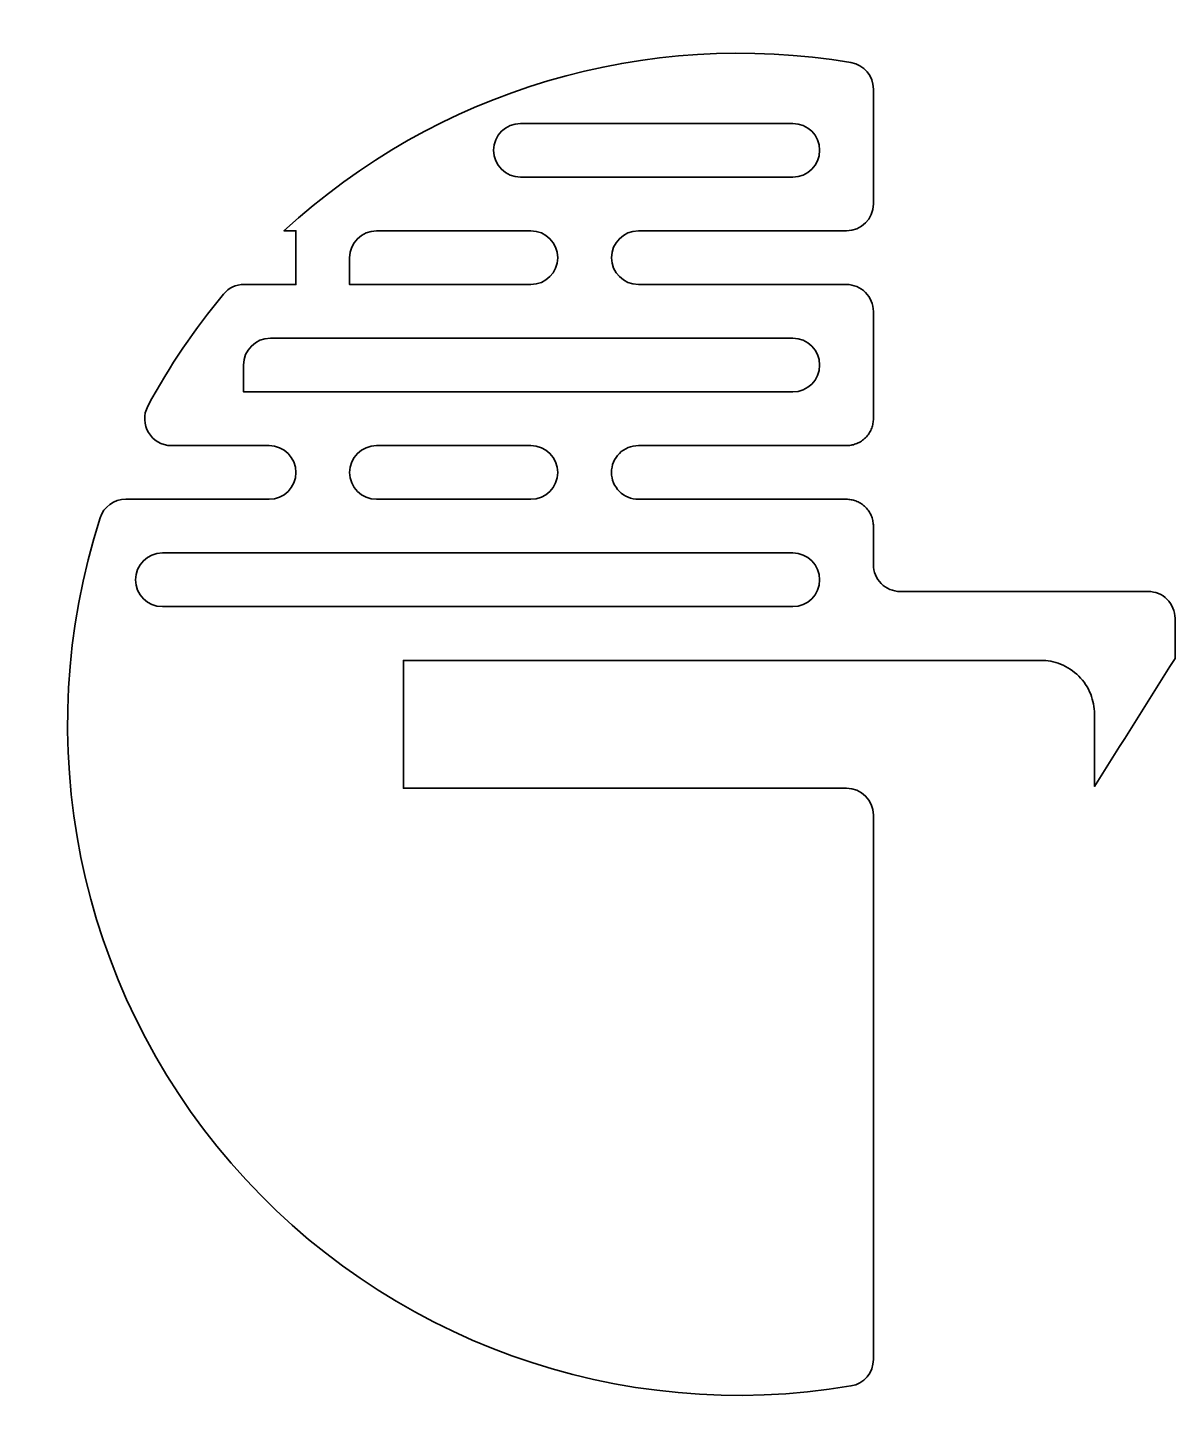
# Model space of a CAD drawing. Header units: inches. Extents: x -45.4 to 20.7, y 24.2 to 104.8.
import ezdxf

# ---------------------------------------------------------------- set-up
doc = ezdxf.new("R2010")
doc.units = ezdxf.units.IN
doc.header["$MEASUREMENT"] = 0
doc.layers.add('working', color=7, linetype='Continuous')

msp = doc.modelspace()

# ---------------------------------------------------------------- linework, layer by layer
at = {"layer": 'working', "color": 220, "lineweight": 35, "true_color": 0xff37b0}
for points in [[(-16.415, 93.064), (-25.31, 93.064)], [(1.762, 93.064), (-10.227, 93.064)], [(-16.415, 89.97), (-26.857, 89.97)], [(1.762, 89.97), (-10.227, 89.97)], [(-31.42, 86.876), (-1.332, 86.876)], [(-1.332, 83.782), (-32.967, 83.782)], [(-10.227, 80.688), (1.762, 80.688)], [(1.762, 77.594), (-10.227, 77.594)], [(-37.641, 74.5), (-14.868, 74.5)], [(-14.868, 74.5), (-1.332, 74.5)], [(-1.332, 71.406), (-37.641, 71.406)], [(-23.763, 68.312), (3.309, 68.312)], [(-23.763, 60.945), (1.762, 60.945)]]:
    msp.add_lwpolyline(points, dxfattribs=at)
for points, knots in [([(3.309, 73.727), (3.309, 74.5), (3.309, 75.274), (3.309, 76.047), (3.309, 76.09), (3.307, 76.134), (3.303, 76.178), (3.299, 76.222), (3.294, 76.267), (3.286, 76.312), (3.278, 76.357), (3.268, 76.402), (3.256, 76.447), (3.244, 76.493), (3.229, 76.538), (3.213, 76.583), (3.196, 76.628), (3.177, 76.673), (3.156, 76.716), (3.135, 76.761), (3.112, 76.804), (3.086, 76.846), (3.06, 76.889), (3.033, 76.93), (3.003, 76.97), (2.973, 77.01), (2.941, 77.049), (2.907, 77.086), (2.874, 77.123), (2.838, 77.159), (2.801, 77.193), (2.764, 77.226), (2.725, 77.258), (2.685, 77.288), (2.645, 77.318), (2.603, 77.346), (2.561, 77.371), (2.519, 77.397), (2.475, 77.42), (2.431, 77.442), (2.387, 77.462), (2.343, 77.481), (2.297, 77.498), (2.253, 77.515), (2.208, 77.529), (2.162, 77.541), (2.117, 77.553), (2.072, 77.563), (2.026, 77.571), (1.982, 77.579), (1.937, 77.585), (1.892, 77.588), (1.849, 77.592), (1.805, 77.594), (1.762, 77.594), (-2.235, 77.594), (-6.231, 77.594), (-10.227, 77.594), (-10.638, 77.594), (-11.031, 77.757), (-11.321, 78.047), (-11.611, 78.337), (-11.774, 78.731), (-11.774, 79.141), (-11.774, 79.551), (-11.611, 79.945), (-11.321, 80.235), (-11.031, 80.525), (-10.638, 80.688), (-10.227, 80.688), (-6.231, 80.688), (-2.235, 80.688), (1.762, 80.688), (1.805, 80.688), (1.849, 80.69), (1.892, 80.693), (1.937, 80.697), (1.982, 80.703), (2.026, 80.711), (2.072, 80.719), (2.117, 80.728), (2.162, 80.741), (2.208, 80.753), (2.253, 80.767), (2.297, 80.784), (2.343, 80.8), (2.387, 80.819), (2.431, 80.84), (2.475, 80.861), (2.519, 80.885), (2.561, 80.91), (2.603, 80.936), (2.645, 80.964), (2.685, 80.994), (2.725, 81.023), (2.764, 81.055), (2.801, 81.089), (2.838, 81.123), (2.874, 81.158), (2.907, 81.196), (2.941, 81.233), (2.973, 81.271), (3.003, 81.312), (3.033, 81.352), (3.06, 81.393), (3.086, 81.436), (3.112, 81.478), (3.135, 81.521), (3.156, 81.565), (3.177, 81.609), (3.196, 81.654), (3.213, 81.699), (3.229, 81.744), (3.244, 81.789), (3.256, 81.835), (3.268, 81.879), (3.278, 81.925), (3.286, 81.97), (3.294, 82.015), (3.299, 82.059), (3.303, 82.104), (3.307, 82.148), (3.309, 82.191), (3.309, 82.235), (3.309, 84.297), (3.309, 86.36), (3.309, 88.423), (3.309, 88.833), (3.146, 89.226), (2.855, 89.517), (2.565, 89.807), (2.172, 89.97), (1.762, 89.97), (-2.235, 89.97), (-6.231, 89.97), (-10.227, 89.97), (-11.082, 89.97), (-11.774, 90.662), (-11.774, 91.517), (-11.774, 92.371), (-11.082, 93.064), (-10.227, 93.064), (-6.231, 93.064), (-2.235, 93.064), (1.762, 93.064), (2.616, 93.064), (3.309, 93.756), (3.309, 94.611), (3.309, 96.819), (3.309, 99.028), (3.309, 101.236), (3.309, 101.991), (2.764, 102.636), (2.02, 102.762), (-9.781, 104.756), (-21.84, 101.175), (-30.639, 93.064), (-30.41, 93.064), (-30.181, 93.064), (-29.951, 93.064), (-29.951, 92.032), (-29.951, 91.001), (-29.951, 89.97), (-30.943, 89.97), (-31.935, 89.97), (-32.927, 89.97), (-33.442, 89.97), (-33.784, 89.81), (-34.114, 89.414), (-35.793, 87.403), (-37.233, 85.276), (-38.475, 82.968), (-39.03, 81.938), (-38.284, 80.688), (-37.113, 80.688), (-35.242, 80.688), (-33.37, 80.688), (-31.498, 80.688), (-30.644, 80.688), (-29.951, 79.995), (-29.951, 79.141), (-29.951, 78.287), (-30.644, 77.594), (-31.498, 77.594), (-34.25, 77.594), (-37.002, 77.594), (-39.754, 77.594), (-40.425, 77.594), (-41.02, 77.161), (-41.226, 76.523), (-45.383, 63.661), (-42.524, 49.563), (-33.685, 39.337), (-24.845, 29.111), (-11.308, 24.242), (2.02, 26.495), (2.764, 26.621), (3.309, 27.266), (3.309, 28.02), (3.309, 38.479), (3.309, 48.939), (3.309, 59.398), (3.309, 60.252), (2.616, 60.945), (1.762, 60.945), (-6.747, 60.945), (-15.255, 60.945), (-23.763, 60.945), (-23.763, 63.4), (-23.763, 65.856), (-23.763, 68.312), (-14.739, 68.312), (-5.715, 68.312), (3.309, 68.312), (6.522, 68.312), (9.735, 68.312), (12.949, 68.312), (13.336, 68.312), (13.727, 68.237), (14.087, 68.095), (14.476, 67.941), (14.84, 67.702), (15.136, 67.406), (15.432, 67.11), (15.671, 66.746), (15.825, 66.357), (15.968, 65.996), (16.042, 65.605), (16.042, 65.218), (16.042, 65.251), (16.042, 65.285), (16.042, 65.319), (16.042, 63.895), (16.042, 62.47), (16.042, 61.046), (17.589, 63.502), (19.136, 65.957), (20.683, 68.413), (20.683, 69.187), (20.683, 69.96), (20.683, 70.733), (20.683, 71.144), (20.52, 71.537), (20.23, 71.827), (19.94, 72.117), (19.547, 72.28), (19.136, 72.28), (14.376, 72.28), (9.616, 72.28), (4.856, 72.28), (4.445, 72.28), (4.052, 72.443), (3.762, 72.733), (3.472, 73.023), (3.309, 73.417), (3.309, 73.827)], [0, 0, 0, 0, 1, 1, 1, 2, 2, 2, 3, 3, 3, 4, 4, 4, 5, 5, 5, 6, 6, 6, 7, 7, 7, 8, 8, 8, 9, 9, 9, 10, 10, 10, 11, 11, 11, 12, 12, 12, 13, 13, 13, 14, 14, 14, 15, 15, 15, 16, 16, 16, 17, 17, 17, 18, 18, 18, 19, 19, 19, 20, 20, 20, 21, 21, 21, 22, 22, 22, 23, 23, 23, 24, 24, 24, 25, 25, 25, 26, 26, 26, 27, 27, 27, 28, 28, 28, 29, 29, 29, 30, 30, 30, 31, 31, 31, 32, 32, 32, 33, 33, 33, 34, 34, 34, 35, 35, 35, 36, 36, 36, 37, 37, 37, 38, 38, 38, 39, 39, 39, 40, 40, 40, 41, 41, 41, 42, 42, 42, 43, 43, 43, 44, 44, 44, 45, 45, 45, 46, 46, 46, 47, 47, 47, 48, 48, 48, 49, 49, 49, 50, 50, 50, 51, 51, 51, 52, 52, 52, 53, 53, 53, 54, 54, 54, 55, 55, 55, 56, 56, 56, 57, 57, 57, 58, 58, 58, 59, 59, 59, 60, 60, 60, 61, 61, 61, 62, 62, 62, 63, 63, 63, 64, 64, 64, 65, 65, 65, 66, 66, 66, 67, 67, 67, 68, 68, 68, 69, 69, 69, 70, 70, 70, 71, 71, 71, 72, 72, 72, 73, 73, 73, 74, 74, 74, 75, 75, 75, 76, 76, 76, 77, 77, 77, 78, 78, 78, 79, 79, 79, 80, 80, 80, 81, 81, 81, 82, 82, 82, 83, 83, 83, 84, 84, 84, 85, 85, 85, 85]), ([(-18.564, 97.704), (-18.564, 96.85), (-17.871, 96.158), (-17.017, 96.158), (-11.789, 96.158), (-6.56, 96.158), (-1.332, 96.158), (-0.478, 96.158), (0.215, 96.85), (0.215, 97.704), (0.215, 98.559), (-0.478, 99.251), (-1.332, 99.251), (-6.56, 99.251), (-11.789, 99.251), (-17.017, 99.251), (-17.871, 99.251), (-18.564, 98.559), (-18.564, 97.704)], [0, 0, 0, 0, 1, 1, 1, 2, 2, 2, 3, 3, 3, 4, 4, 4, 5, 5, 5, 6, 6, 6, 6]), ([(-25.31, 93.064), (-22.345, 93.064), (-19.38, 93.064), (-16.415, 93.064), (-15.561, 93.064), (-14.868, 92.371), (-14.868, 91.517), (-14.868, 90.662), (-15.561, 89.97), (-16.415, 89.97), (-19.896, 89.97), (-23.377, 89.97), (-26.857, 89.97), (-26.857, 90.485), (-26.857, 91.001), (-26.857, 91.517), (-26.857, 92.371), (-26.165, 93.064), (-25.31, 93.064)], [0, 0, 0, 0, 1, 1, 1, 2, 2, 2, 3, 3, 3, 4, 4, 4, 5, 5, 5, 6, 6, 6, 6]), ([(-1.332, 83.782), (-0.478, 83.782), (0.215, 84.474), (0.215, 85.329), (0.215, 86.183), (-0.478, 86.876), (-1.332, 86.876), (-11.361, 86.876), (-21.391, 86.876), (-31.42, 86.876), (-32.274, 86.876), (-32.967, 86.183), (-32.967, 85.329), (-32.967, 84.813), (-32.967, 84.297), (-32.967, 83.782), (-22.422, 83.782), (-11.877, 83.782), (-1.332, 83.782)], [0, 0, 0, 0, 1, 1, 1, 2, 2, 2, 3, 3, 3, 4, 4, 4, 5, 5, 5, 6, 6, 6, 6]), ([(-16.415, 80.688), (-15.561, 80.688), (-14.868, 79.995), (-14.868, 79.141), (-14.868, 78.287), (-15.561, 77.594), (-16.415, 77.594), (-19.38, 77.594), (-22.345, 77.594), (-25.31, 77.594), (-26.165, 77.594), (-26.857, 78.287), (-26.857, 79.141), (-26.857, 79.995), (-26.165, 80.688), (-25.31, 80.688), (-22.345, 80.688), (-19.38, 80.688), (-16.415, 80.688)], [0, 0, 0, 0, 1, 1, 1, 2, 2, 2, 3, 3, 3, 4, 4, 4, 5, 5, 5, 6, 6, 6, 6]), ([(-1.332, 74.5), (-0.478, 74.5), (0.215, 73.807), (0.215, 72.953), (0.215, 72.099), (-0.478, 71.406), (-1.332, 71.406), (-13.435, 71.406), (-25.538, 71.406), (-37.641, 71.406), (-38.495, 71.406), (-39.188, 72.099), (-39.188, 72.953), (-39.188, 73.807), (-38.495, 74.5), (-37.641, 74.5), (-30.05, 74.5), (-22.459, 74.5), (-14.868, 74.5), (-10.356, 74.5), (-5.844, 74.5), (-1.332, 74.5)], [0, 0, 0, 0, 1, 1, 1, 2, 2, 2, 3, 3, 3, 4, 4, 4, 5, 5, 5, 6, 6, 6, 7, 7, 7, 7])]:
    msp.add_open_spline(points, degree=3, knots=knots, dxfattribs=at)
msp.add_open_spline([(-30.639, 93.064), (-21.84, 101.175), (-9.781, 104.756), (2.02, 102.762)], degree=3, dxfattribs=at)

doc.saveas('drawing.dxf')
